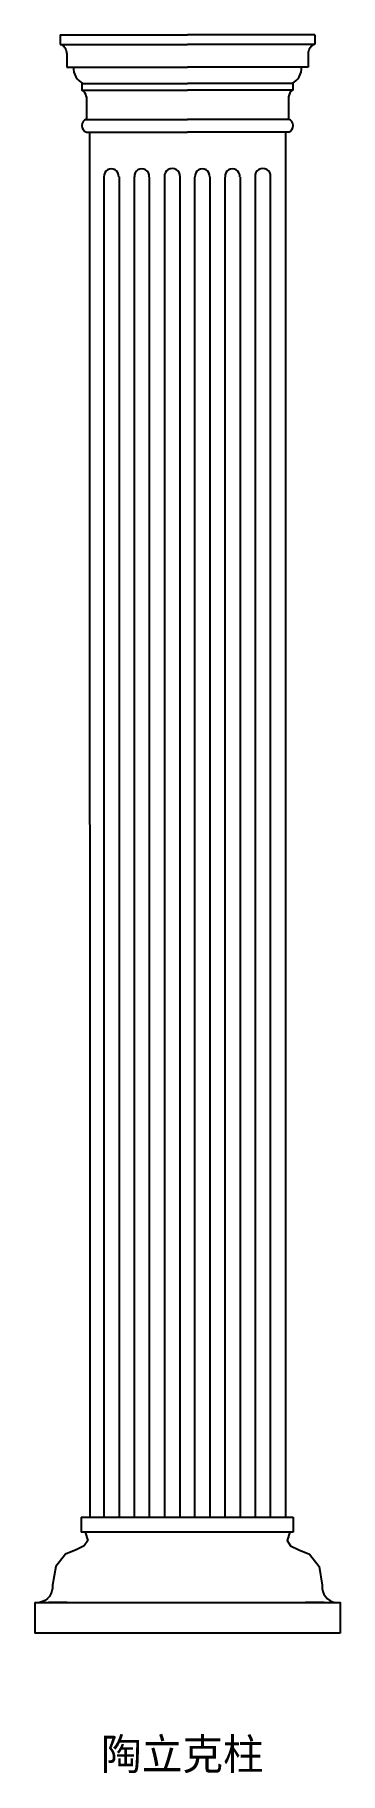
# Model space of a CAD drawing. Header units: metres. Extents: x -2.5 to 5.3, y -18.4 to 26.2.
import ezdxf

# ---------------------------------------------------------------- set-up
doc = ezdxf.new("R2010")
doc.units = ezdxf.units.M

msp = doc.modelspace()

# ---------------------------------------------------------------- linework, layer by layer
for p, q in [((-0.78, 22.56), (-0.78, -11.82)), ((-0.39, 22.55), (-0.39, -11.82)), ((-0.01, 22.55), (-0.01, -11.82)), ((0.38, 22.54), (0.38, -11.82)), ((0.77, 22.54), (0.77, -11.82)), ((1.16, 22.54), (1.16, -11.82)), ((1.54, 22.54), (1.54, -11.82)), ((1.93, 22.54), (1.93, -11.82)), ((2.32, 22.54), (2.32, -11.82)), ((2.71, 22.54), (2.71, -11.82)), ((3.09, 22.54), (3.09, -11.82)), ((3.48, 22.54), (3.48, -11.82)), ((4.07, -12.21), (-1.36, -12.21)), ((-1.72, -14.01), (-2.2, -14.01)), ((-2.15, -14.01), (-1.66, -14.01)), ((4.86, -14.01), (4.38, -14.01)), ((4.43, -14.01), (4.92, -14.01))]:
    msp.add_line(p, q)
for points in [[(-1.9, 26.19), (-1.9, 25.95)], [(-1.9, 26.19), (1.36, 26.19)], [(-1.9, 25.94), (1.36, 25.94)], [(4.62, 26.19), (1.36, 26.19)], [(4.62, 25.94), (1.36, 25.94)], [(4.62, 26.19), (4.62, 25.95)], [(-1.73, 25.71), (-1.73, 25.36)], [(4.45, 25.71), (4.45, 25.36)], [(-1.73, 25.36), (1.36, 25.36)], [(4.45, 25.36), (1.36, 25.36)], [(-1.35, 24.94), (1.36, 24.94)], [(-1.35, 24.94), (-1.35, 24.77)], [(-1.35, 24.77), (1.36, 24.77)], [(-1.23, 24.6), (-1.23, 24.03)], [(4.06, 24.94), (1.36, 24.94)], [(4.06, 24.77), (1.36, 24.77)], [(3.95, 24.6), (3.95, 24.03)], [(4.06, 24.94), (4.06, 24.77)], [(-1.24, 24.02), (1.36, 24.02)], [(-1.23, 23.69), (1.36, 23.69)], [(-1.15, 23.69), (-1.14, -11.82)], [(3.96, 24.02), (1.36, 24.02)], [(3.95, 23.69), (1.36, 23.69)], [(3.87, 23.69), (3.87, -11.82)], [(-1.36, -11.82), (4.07, -11.82)], [(-1.36, -11.82), (-1.36, -12.21)], [(4.07, -11.82), (4.07, -12.21)], [(-1.26, -12.21), (-1.19, -12.42), (-1.29, -12.56), (-1.49, -12.66), (-1.76, -12.77), (-2.01, -13.09), (-2.1, -13.57)], [(3.98, -12.21), (3.91, -12.42), (4, -12.56), (4.21, -12.66), (4.48, -12.77), (4.73, -13.09), (4.81, -13.57)], [(-2.55, -14.01), (-2.55, -14.8)], [(-2.55, -14.01), (5.27, -14.01), (5.27, -14.8)], [(5.27, -14.8), (-2.55, -14.8)]]:
    msp.add_lwpolyline(points)
for points in [[(-1.73, 25.71, 0.31), (-1.9, 25.95, 0.31)], [(4.62, 25.95, 0.31), (4.45, 25.71, 0.31)], [(-1.56, 25.36, 0.29), (-1.32, 24.94, 0.29)], [(4.04, 24.94, 0.29), (4.28, 25.36, 0.29)], [(-1.23, 24.6, 0.24), (-1.35, 24.78, 0.24)], [(4.06, 24.78, 0.24), (3.95, 24.6, 0.24)], [(-1.23, 24.03, 0.69), (-1.23, 23.69, 0.69)], [(3.95, 23.69, 0.69), (3.95, 24.03, 0.69)], [(-2.1, -13.57, -0.4), (-2.43, -14.01, -0.4)], [(4.81, -13.57, 0.41), (5.15, -14.01, 0.41)]]:
    msp.add_lwpolyline(points, format="xyb")
for centre, radius, start, end in [((-0.59, 22.56), 0.19, 357, 183), ((0.19, 22.56), 0.19, 356.32, 183.68), ((0.97, 22.56), 0.2, 357.16, 182.84), ((1.74, 22.56), 0.19, 356.55, 183.45), ((2.51, 22.56), 0.19, 356.13, 183.87), ((3.29, 22.56), 0.2, 357.23, 182.77)]:
    msp.add_arc(centre, radius, start, end)

# ---------------------------------------------------------------- texts
msp.add_text('陶立克柱', height=0.8).set_placement((-0.85, -18.3))

doc.saveas('drawing.dxf')
